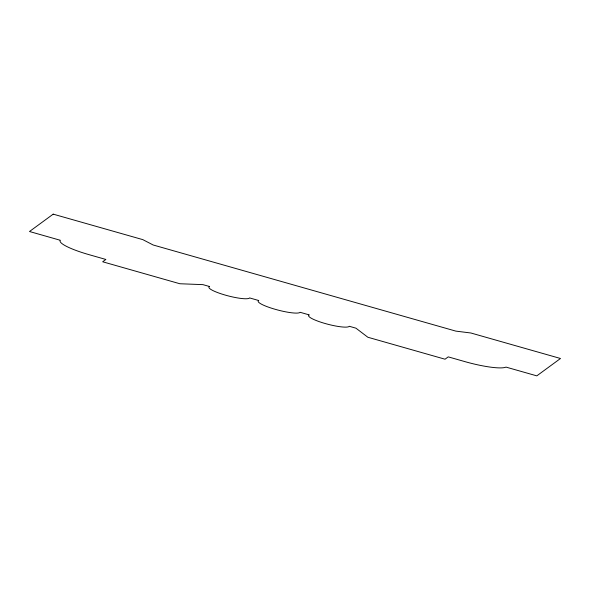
<?xml version="1.0" encoding="UTF-8"?>
<svg xmlns="http://www.w3.org/2000/svg" width="590" height="590" viewBox="0 0 590 590"><rect width="100%" height="100%" fill="white"/><g stroke="black" fill="none" stroke-linecap="round" stroke-linejoin="round"><path stroke-width="0.89" d="M53.196 214.141L29.5 231.509L60.32 240.278A36.661 6.306 14.5 0 0 88.684 254.563L105.861 259.453L102.675 261.783L179.869 283.746L202.938 284.638L209.597 286.534A21.048 3.621 14.5 0 0 225.564 295.177A21.048 3.621 14.5 0 0 249.585 297.913L258.752 300.524A21.461 3.688 14.5 0 0 275.405 309.359A21.461 3.688 14.5 0 0 300.118 312.294L309.278 314.905A21.048 3.621 14.5 0 0 325.245 323.541A21.048 3.621 14.5 0 0 349.265 326.277L355.932 328.173L367.85 337.244L445.037 359.207L448.223 356.869L465.871 361.891A36.661 6.306 14.5 0 0 505.977 367.091L536.804 375.86L560.5 358.491L470.886 332.996L455.805 331.108L153.164 244.99L142.817 239.636L53.196 214.141"/></g></svg>
